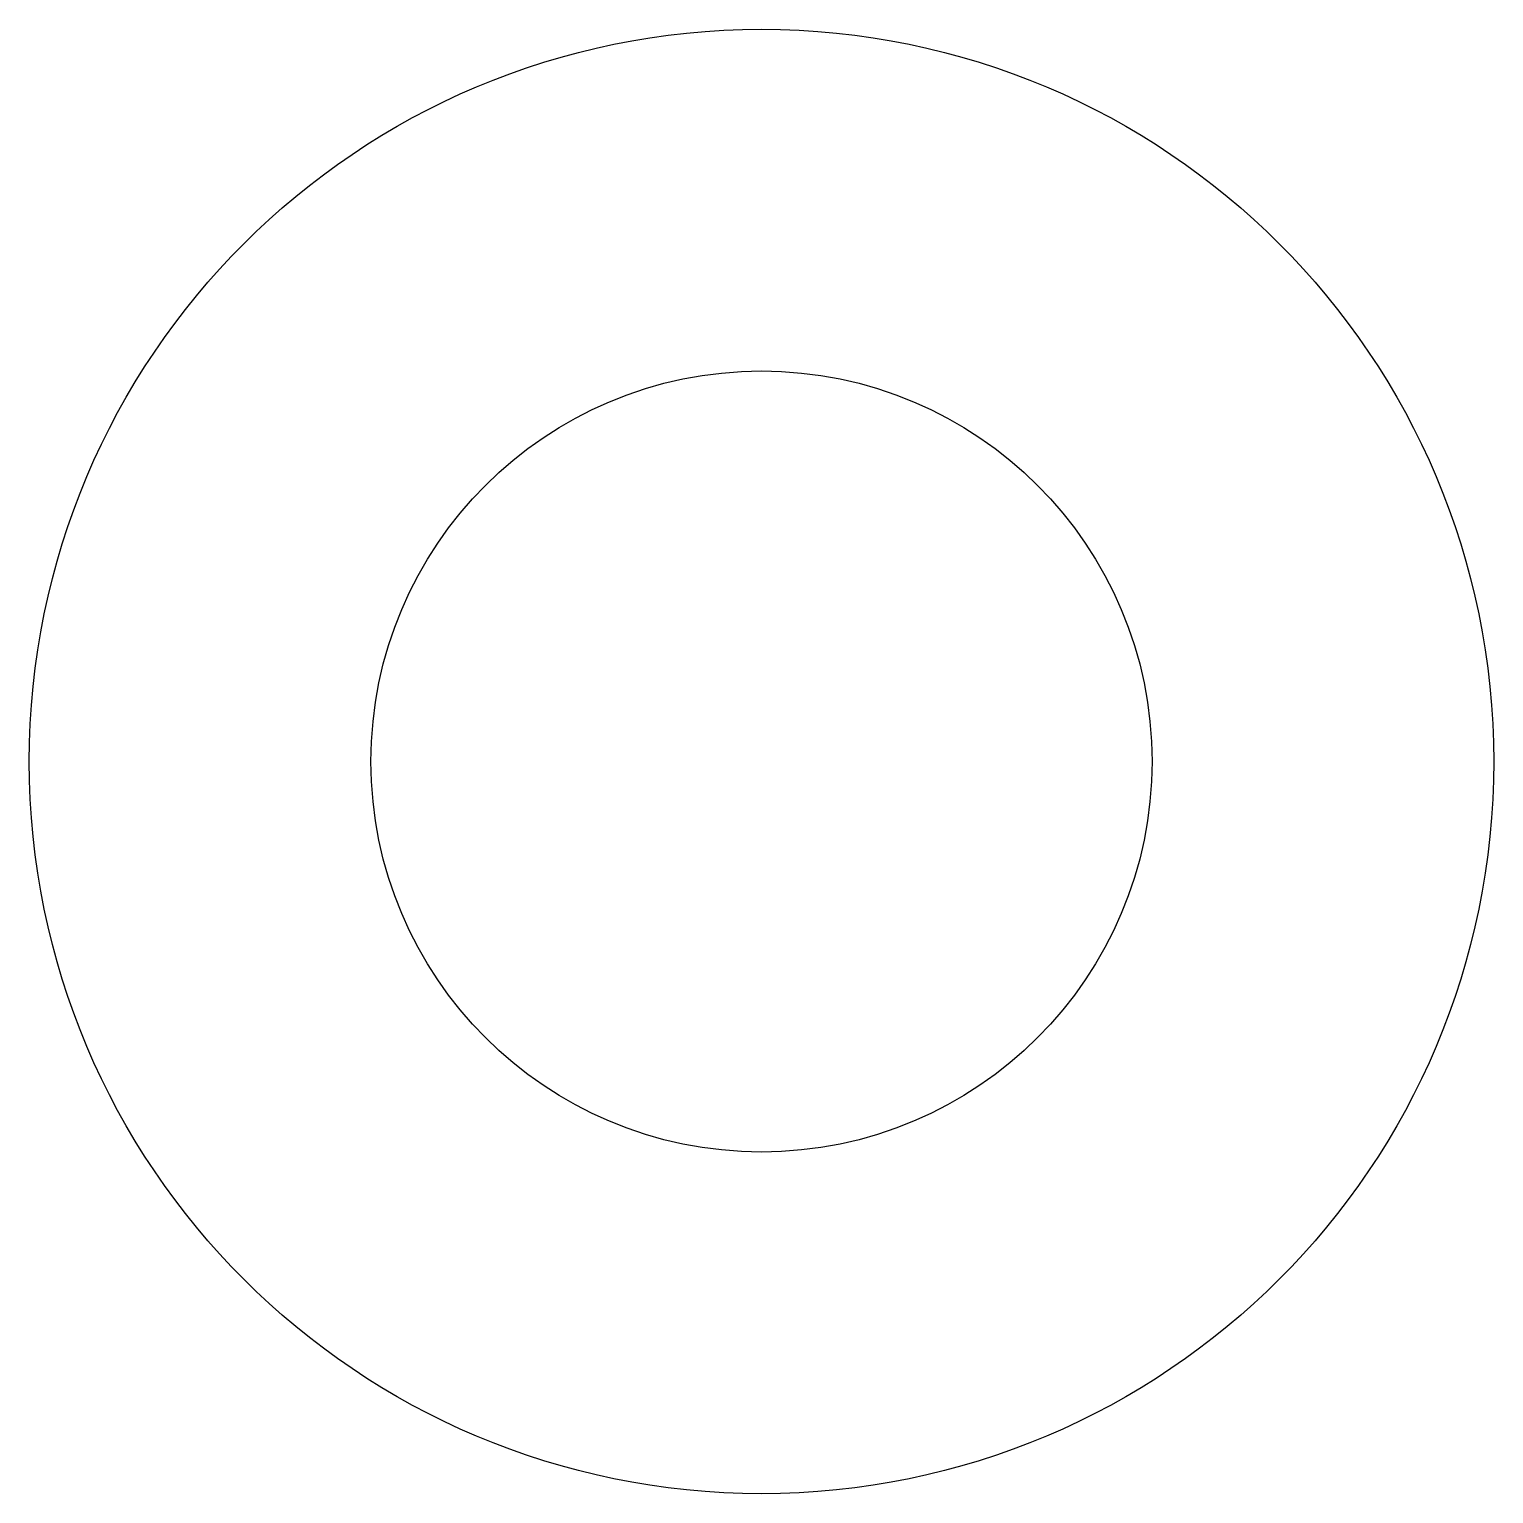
# Model space of a CAD drawing. Header units: millimetres. Extents: x -327 to 108, y -79 to 79.
# Drawn here: x -327 to -297, y 33 to 63 of the extents above; entities outside this region: 3.
import ezdxf

# ---------------------------------------------------------------- set-up
doc = ezdxf.new("R2010")
doc.units = ezdxf.units.MM
doc.header["$MEASUREMENT"] = 0
doc.layers.add('Predefinito', color=18, linetype='Continuous', true_color=0x000000)

msp = doc.modelspace()

# ---------------------------------------------------------------- linework, layer by layer
at = {"color": 250, "lineweight": 5, "true_color": 0x333333}
for points, knots in [([(-36.084, 60.429), (-36.084, 60.429), (-35.932, 73.221), (-35.932, 73.221), (-35.932, 73.221), (-35.561, 78.703), (-32.054, 78.685), (-28.547, 78.667), (-24.64, 65.709), (-24.1, 63.131), (-23.56, 60.553), (-15.774, 51.447), (-16.464, 38.461), (-17.154, 25.475), (-15.32, 28.108), (-23.251, -2.74), (-23.655, -4.311), (-21.542, -30.991), (-21.542, -30.991), (-21.542, -30.991), (-1.996, -61.465), (-1.996, -61.465), (-1.996, -61.465), (-1.996, -78.665), (-1.996, -78.665), (-1.996, -78.665), (-29.226, -61.809), (-29.226, -61.809), (-29.226, -61.809), (-37.526, -50.415), (-37.526, -50.415), (-37.526, -50.415), (-36.356, 39.463), (-36.356, 39.463), (-36.356, 39.463), (-36.496, 43.554), (-40.486, 42.575), (-44.476, 41.596), (-44.686, 41.265), (-44.686, 41.265), (-44.686, 41.265), (-44.686, 43.665), (-44.686, 43.665), (-44.686, 43.665), (-36.084, 60.429), (-36.084, 60.429)], [0, 0, 0, 0, 0.066667, 0.066667, 0.066667, 0.133333, 0.133333, 0.133333, 0.2, 0.2, 0.2, 0.266667, 0.266667, 0.266667, 0.333333, 0.333333, 0.333333, 0.4, 0.4, 0.4, 0.466667, 0.466667, 0.466667, 0.533333, 0.533333, 0.533333, 0.6, 0.6, 0.6, 0.666667, 0.666667, 0.666667, 0.733333, 0.733333, 0.733333, 0.8, 0.8, 0.8, 0.866667, 0.866667, 0.866667, 0.933333, 0.933333, 0.933333, 1, 1, 1, 1]), ([(-31.516, 48.301), (-31.516, 48.301), (-30.572, 48.629), (-30.572, 48.629), (-30.572, 48.629), (-27.566, 39.939), (-27.296, 34.253), (-27.026, 28.567), (-28.018, 15.243), (-28.018, 15.243), (-28.018, 15.243), (-30.192, -4.3), (-30.681, -8.969), (-31.17, -13.639), (-33.296, -30.401), (-32.984, -35.005), (-32.672, -39.609), (-30.897, -48.829), (-30.2, -50.403), (-29.502, -51.977), (-31.15, -50.715), (-31.15, -50.715), (-31.15, -50.715), (-34.159, -40.669), (-33.983, -35.028), (-33.807, -29.387), (-31.137, -3.723), (-30.612, 1.301), (-30.086, 6.325), (-28.683, 19.18), (-28.458, 21.877), (-28.233, 24.574), (-27.82, 29.709), (-28.184, 33.045), (-28.548, 36.381), (-30.044, 44.073), (-30.78, 46.187), (-31.516, 48.301), (-31.516, 48.301), (-31.516, 48.301)], [0, 0, 0, 0, 0.076923, 0.076923, 0.076923, 0.153846, 0.153846, 0.153846, 0.230769, 0.230769, 0.230769, 0.307692, 0.307692, 0.307692, 0.384615, 0.384615, 0.384615, 0.461538, 0.461538, 0.461538, 0.538462, 0.538462, 0.538462, 0.615385, 0.615385, 0.615385, 0.692308, 0.692308, 0.692308, 0.769231, 0.769231, 0.769231, 0.846154, 0.846154, 0.846154, 0.923077, 0.923077, 0.923077, 1, 1, 1, 1])]:
    msp.add_open_spline(points, degree=3, knots=knots, dxfattribs=at)
at = {"layer": 'Predefinito'}
for p, q in [((-327, 48, 20), (-327, 48)), ((-327, 48, 2), (-327, 48)), ((-320, 48, 20), (-320, 48))]:
    msp.add_line(p, q, dxfattribs=at)
msp.add_lwpolyline([(49.032, 65.916), (46.032, 65.916), (45.664, 67.28), (43.924, 66.154), (17.646, 17.516), (-12.354, -7.484), (-12.354, -28.698), (2.806, -31.194), (23.146, -26.37), (42.1, -31.52), (52.938, -31.52), (70.496, -26.38), (92.374, -31.248), (107.646, -28.612), (107.646, -7.484), (75.996, 17.516), (51.122, 66.154), (49.414, 67.28), (49.032, 65.916)], dxfattribs=at)
for centre, radius in [((-312, 48, 20), 15), ((-312, 48), 15), ((-312, 48, 2), 15), ((-312, 48), 15), ((-312, 48, 20), 8), ((-312, 48), 8)]:
    msp.add_circle(centre, radius, dxfattribs=at)

doc.saveas('drawing.dxf')
